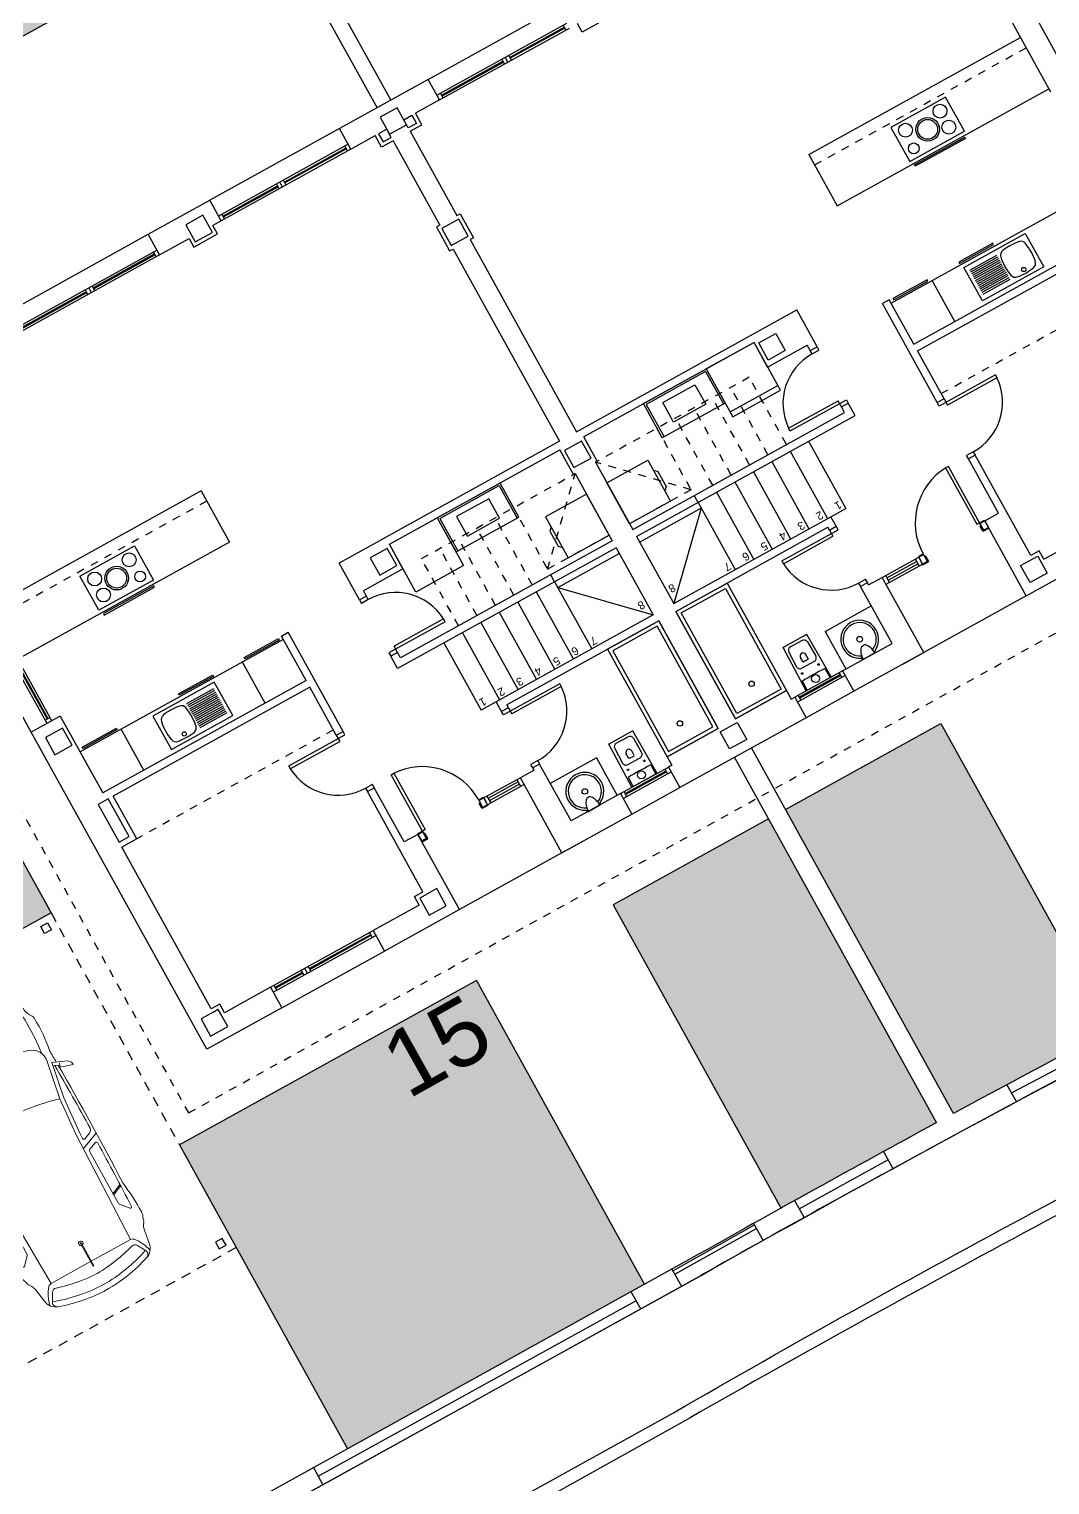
# Model space of a CAD drawing. Header units: millimetres. Extents: x 441061 to 442903, y 4515148 to 4515613.
# Drawn here: x 441672.98 to 441686.06, y 4515546.27 to 4515564.92 of the extents above; entities that cross this region are included whole.
import ezdxf
from ezdxf.enums import TextEntityAlignment as Align

# ---------------------------------------------------------------- set-up
doc = ezdxf.new("R2010")
doc.units = ezdxf.units.MM
doc.linetypes.add('RAYITAS', pattern=[0.375, 0.25, -0.125])
doc.layers.add('01_cesped', color=7, linetype='Continuous', true_color=0x659a66)
for name, color, linetype in [('01_mono BAJA', 2, 'Continuous'), ('01_piscinas', 254, 'Continuous'), ('01_proyección', 4, 'RAYITAS')]:
    doc.layers.add(name, color=color, linetype=linetype)
doc.layers.add('01_muebles_B', color=254, linetype='Continuous', lineweight=5)
doc.styles.add('Estilo1', font='swissel.ttf')
doc.styles.add('NIEVES2', font='sanss___.ttf')

# ---------------------------------------------------------------- blocks, each defined once
blk = doc.blocks.new('A$C6A825EFA')
at = {"layer": '01_mono BAJA', "color": 254}
for p, q in [((3.7, 12.5, 0), (2.6, 12.5, 0)), ((3.7, 12.5, 0), (3.7, 11.4, 0)), ((3.7, 12.5, 0), (5.2, 12.5, 0)), ((5.5, 12.5, 0), (5.2, 12.5, 0)), ((5.2, 12.5, 0), (5.2, 11.4, 0)), ((5.2, 12.5, 0), (6.225, 12.5, 0)), ((6.225, 12.2, 0), (6.225, 12.5, 0)), ((6.225, 12.5, 0), (6.925, 12.5, 0)), ((6.925, 12.5, 0), (8.775, 12.5, 0)), ((6.925, 12.2, 0), (6.925, 12.5, 0)), ((8.775, 12.2, 0), (8.775, 12.5, 0)), ((9.475, 12.5, 0), (8.775, 12.5, 0)), ((10.5, 12.5, 0), (9.475, 12.5, 0)), ((9.475, 12.2, 0), (9.475, 12.5, 0)), ((10.2, 12.5, 0), (10.5, 12.5, 0)), ((10.5, 12.5, 0), (10.5, 11.4, 0)), ((10.5, 12.5, 0), (12, 12.5, 0)), ((12, 12.5, 0), (13.1, 12.5, 0)), ((12, 12.5, 0), (12, 11.4, 0)), ((13.1, 12.2, 0), (13.1, 12.5, 0)), ((14.6, 12.5, 0), (13.1, 12.5, 0)), ((14.6, 12.5, 0), (15.7, 12.5, 0)), ((14.6, 12.2, 0), (14.6, 12.5, 0)), ((15.7, 12.5, 0), (15.7, 7.855, 0)), ((3.275, 12.2, 0), (2.6, 12.2, 0)), ((3.275, 12.2), (3.275, 12.075)), ((5.5, 12.2, 0), (5.5, 11.366, 0)), ((6.225, 12.2, 0), (5.5, 12.2, 0)), ((5.741, 12.198, 0), (5.742, 12.183, 0)), ((5.743, 12.2, 0), (5.932, 12.2, 0)), ((5.934, 12.198, 0), (5.933, 12.183, 0)), ((6.175, 11.65, 0), (6.175, 12.2, 0)), ((6.225, 12.27, 0), (6.925, 12.27, 0)), ((6.225, 12.2, 0), (6.925, 12.2, 0)), ((6.275, 12.2, 0), (6.275, 12.27, 0)), ((6.275, 12.242, 0), (6.875, 12.242, 0)), ((6.275, 12.228, 0), (6.875, 12.228, 0)), ((6.409, 12.073, 0), (6.407, 12.2, 0)), ((6.741, 12.073, 0), (6.743, 12.2, 0)), ((6.875, 12.2, 0), (6.875, 12.27, 0)), ((6.975, 12.2, 0), (6.925, 12.2, 0)), ((6.975, 12.075, 0), (6.975, 12.2, 0)), ((8.725, 12.075, 0), (8.725, 12.2, 0)), ((8.725, 12.2, 0), (8.775, 12.2, 0)), ((9.475, 12.27, 0), (8.775, 12.27, 0)), ((9.475, 12.2, 0), (8.775, 12.2, 0)), ((8.825, 12.2, 0), (8.825, 12.27, 0)), ((9.425, 12.242, 0), (8.825, 12.242, 0)), ((9.425, 12.228, 0), (8.825, 12.228, 0)), ((8.959, 12.073, 0), (8.957, 12.2, 0)), ((9.291, 12.073, 0), (9.293, 12.2, 0)), ((9.425, 12.2, 0), (9.425, 12.27, 0)), ((9.475, 12.2, 0), (10.2, 12.2, 0)), ((9.525, 11.65, 0), (9.525, 12.2, 0)), ((9.766, 12.198, 0), (9.767, 12.183, 0)), ((9.957, 12.2, 0), (9.768, 12.2, 0)), ((9.959, 12.198, 0), (9.958, 12.183, 0)), ((10.2, 12.2, 0), (10.2, 11.366, 0)), ((12.425, 12.2, 0), (13.1, 12.2, 0)), ((12.425, 12.2), (12.425, 12.075)), ((14.6, 12.27, 0), (13.1, 12.27, 0)), ((14.6, 12.2, 0), (13.1, 12.2, 0)), ((13.15, 12.27, 0), (13.15, 12.2, 0)), ((14.05, 12.242, 0), (13.15, 12.242, 0)), ((14.05, 12.228, 0), (13.15, 12.228, 0)), ((14.05, 12.27, 0), (14.05, 12.2, 0)), ((14.1, 12.27, 0), (14.1, 12.2, 0)), ((14.15, 12.27, 0), (14.15, 12.2, 0)), ((14.55, 12.242, 0), (14.15, 12.242, 0)), ((14.55, 12.228, 0), (14.15, 12.228, 0)), ((14.55, 12.27, 0), (14.55, 12.2, 0)), ((14.6, 12.2, 0), (15.275, 12.2, 0)), ((15.275, 12.2), (15.275, 12.075)), ((15.325, 12.2, 0), (15.325, 12.125, 0)), ((15.325, 12.125, 0), (15.4, 12.125, 0)), ((3.275, 12.075), (3.4, 12.075)), ((3.4, 12.075, 0), (3.4, 10.606, 0)), ((5.853, 12.043, 0), (5.822, 12.043, 0)), ((7.725, 12.075, 0), (6.975, 12.075, 0)), ((7.725, 10.5, 0), (7.725, 12.075, 0)), ((7.975, 10.5, 0), (7.975, 12.075, 0)), ((7.975, 12.075, 0), (8.725, 12.075, 0)), ((9.847, 12.043, 0), (9.878, 12.043, 0)), ((12.3, 12.075, 0), (12.3, 10.606, 0)), ((12.425, 12.075), (12.3, 12.075)), ((15.275, 12.075), (15.4, 12.075)), ((15.4, 12.075, 0), (15.4, 9.705, 0)), ((6.439, 11.659, 0), (6.435, 11.869, 0)), ((6.485, 11.92, 0), (6.665, 11.92, 0)), ((6.535, 11.85, 0), (6.535, 11.79, 0)), ((6.545, 11.86, 0), (6.605, 11.86, 0)), ((6.615, 11.85, 0), (6.615, 11.79, 0)), ((6.711, 11.659, 0), (6.715, 11.869, 0)), ((8.989, 11.659, 0), (8.985, 11.869, 0)), ((9.215, 11.92, 0), (9.035, 11.92, 0)), ((9.085, 11.85, 0), (9.085, 11.79, 0)), ((9.155, 11.86, 0), (9.095, 11.86, 0)), ((9.165, 11.85, 0), (9.165, 11.79, 0)), ((9.261, 11.659, 0), (9.265, 11.869, 0)), ((6.175, 11.65, 0), (5.5, 11.65, 0)), ((6.489, 11.61, 0), (6.661, 11.61, 0)), ((9.211, 11.61, 0), (9.039, 11.61, 0)), ((9.525, 11.65, 0), (10.2, 11.65, 0)), ((3.7, 11.4, 0), (3.5, 11.4, 0)), ((3.5, 11.4, 0), (3.5, 10.606, 0)), ((3.71, 11.4, 0), (3.77, 11.4, 0)), ((3.77, 11.43, 0), (3.77, 11.4, 0)), ((3.785, 11.5, 0), (3.785, 11.44, 0)), ((4.58, 11.5, 0), (4.58, 11.44, 0)), ((4.595, 11.43, 0), (4.595, 11.4, 0)), ((4.665, 11.5, 0), (4.665, 11.4, 0)), ((5.2, 11.5, 0), (4.665, 11.5, 0)), ((5.2, 11.4, 0), (4.665, 11.4, 0)), ((4.715, 11.5, 0), (4.715, 11.4, 0)), ((5.15, 11.467, 0), (4.715, 11.467, 0)), ((5.15, 11.433, 0), (4.715, 11.433, 0)), ((5.15, 11.5, 0), (5.15, 11.4, 0)), ((5.4, 11.4, 0), (5.2, 11.4, 0)), ((5.4, 11.4, 0), (5.4, 11.366, 0)), ((10.3, 11.4, 0), (10.5, 11.4, 0)), ((10.3, 11.4, 0), (10.3, 11.366, 0)), ((10.5, 11.5, 0), (11.035, 11.5, 0)), ((10.5, 11.4, 0), (11.035, 11.4, 0)), ((10.55, 11.5, 0), (10.55, 11.4, 0)), ((10.55, 11.467, 0), (10.985, 11.467, 0)), ((10.55, 11.433, 0), (10.985, 11.433, 0)), ((10.985, 11.5, 0), (10.985, 11.4, 0)), ((11.035, 11.5, 0), (11.035, 11.4, 0)), ((11.105, 11.43, 0), (11.105, 11.4, 0)), ((11.12, 11.5, 0), (11.12, 11.44, 0)), ((11.915, 11.5, 0), (11.915, 11.44, 0)), ((11.93, 11.43, 0), (11.93, 11.4, 0)), ((11.99, 11.4, 0), (11.93, 11.4, 0)), ((12, 11.4, 0), (12.2, 11.4, 0)), ((12.2, 11.4, 0), (12.2, 10.606, 0)), ((5.5, 11.366, 0), (5.4, 11.366, 0)), ((5.4, 11.366, 0), (5.4, 11.316, 0)), ((5.5, 11.316, 0), (5.4, 11.316, 0)), ((5.5, 11.316, 0), (5.5, 11.366, 0)), ((10.2, 11.366, 0), (10.3, 11.366, 0)), ((10.2, 11.316, 0), (10.2, 11.366, 0)), ((10.2, 11.316, 0), (10.3, 11.316, 0)), ((10.3, 11.366, 0), (10.3, 11.316, 0)), ((3.4, 10.606, 0), (3.5, 10.606, 0)), ((3.4, 10.556, 0), (3.4, 10.606, 0)), ((3.4, 10.556, 0), (3.5, 10.556, 0)), ((3.5, 10.606, 0), (3.5, 10.556, 0)), ((6.224, 10.591, 0), (5.4, 10.591, 0)), ((5.4, 10.591, 0), (5.4, 10.541, 0)), ((5.4, 10.541, 0), (5.4, 10.4, 0)), ((5.5, 10.541, 0), (5.4, 10.541, 0)), ((5.5, 10.541, 0), (5.5, 10.632, 0)), ((6.224, 10.632, 0), (5.5, 10.632, 0)), ((5.5, 10.541, 0), (5.5, 10.5, 0)), ((7.725, 10.5, 0), (5.5, 10.5, 0)), ((6.224, 10.591, 0), (6.224, 10.632, 0)), ((8.025, 10.5, 0), (10.2, 10.5, 0)), ((9.476, 10.591, 0), (9.476, 10.632, 0)), ((9.476, 10.632, 0), (10.2, 10.632, 0)), ((9.476, 10.591, 0), (10.3, 10.591, 0)), ((10.2, 10.541, 0), (10.2, 10.632, 0)), ((10.2, 10.541, 0), (10.2, 10.5, 0)), ((10.2, 10.541, 0), (10.3, 10.541, 0)), ((10.3, 10.591, 0), (10.3, 10.541, 0)), ((10.3, 10.541, 0), (10.3, 10.4, 0)), ((12.3, 10.606, 0), (12.2, 10.606, 0)), ((12.2, 10.606, 0), (12.2, 10.556, 0)), ((12.3, 10.556, 0), (12.2, 10.556, 0)), ((12.3, 10.556, 0), (12.3, 10.606, 0)), ((5.18, 9.415, 0), (5.18, 10.4, 0)), ((5.4, 10.4, 0), (5.18, 10.4, 0)), ((7.7, 10.4, 0), (5.4, 10.4, 0)), ((5.45, 9.415, 0), (5.45, 10.4, 0)), ((5.72, 9.415, 0), (5.72, 10.4, 0)), ((5.99, 9.415, 0), (5.99, 10.4, 0)), ((6.26, 9.415, 0), (6.26, 10.4, 0)), ((6.53, 9.415, 0), (6.53, 10.4, 0)), ((6.8, 9.415, 0), (6.8, 10.4, 0)), ((6.8, 9.5, 0), (7.7, 10.4, 0)), ((7.7, 9.415, 0), (7.7, 10.4, 0)), ((8, 10.4, 0), (10.3, 10.4, 0)), ((8, 9.415, 0), (8, 10.4, 0)), ((8.9, 9.5, 0), (8, 10.4, 0)), ((8.9, 9.415, 0), (8.9, 10.4, 0)), ((9.17, 9.415, 0), (9.17, 10.4, 0)), ((9.44, 9.415, 0), (9.44, 10.4, 0)), ((9.71, 9.415, 0), (9.71, 10.4, 0)), ((9.98, 9.415, 0), (9.98, 10.4, 0)), ((10.25, 9.415, 0), (10.25, 10.4, 0)), ((10.3, 10.4, 0), (10.52, 10.4, 0)), ((10.52, 9.415, 0), (10.52, 10.4, 0)), ((2.676, 9.831, 0), (2.676, 9.872, 0)), ((2.676, 9.872, 0), (3.4, 9.872, 0)), ((2.676, 9.831, 0), (3.5, 9.831, 0)), ((3.4, 9.781, 0), (3.4, 9.872, 0)), ((3.4, 9.781, 0), (3.4, 9.08, 0)), ((3.4, 9.781, 0), (3.5, 9.781, 0)), ((3.5, 9.831, 0), (3.5, 9.781, 0)), ((3.5, 9.781, 0), (3.5, 8.33, 0)), ((13.024, 9.831, 0), (12.2, 9.831, 0)), ((12.2, 9.831, 0), (12.2, 9.781, 0)), ((12.2, 9.781, 0), (12.2, 8.33, 0)), ((12.3, 9.781, 0), (12.2, 9.781, 0)), ((12.3, 9.781, 0), (12.3, 9.872, 0)), ((13.024, 9.872, 0), (12.3, 9.872, 0)), ((12.3, 9.781, 0), (12.3, 9.08, 0)), ((13.024, 9.831, 0), (13.024, 9.872, 0)), ((15.18, 9.705, 0), (15.18, 9.08, 0)), ((15.18, 9.705, 0), (15.4, 9.705, 0)), ((7.7, 9.415, 0), (4.5, 9.415, 0)), ((4.5, 9.415, 0), (4.5, 9.235, 0)), ((4.5, 9.415, 0), (4.5, 9.235, 0)), ((6.8, 9.5, 0), (7.7, 9.5, 0)), ((8.9, 9.5, 0), (8, 9.5, 0)), ((8, 9.415, 0), (11.2, 9.415, 0)), ((11.2, 9.415, 0), (11.2, 9.235, 0)), ((11.2, 9.415, 0), (11.2, 9.235, 0)), ((4.6, 9.235, 0), (4.5, 9.235, 0)), ((4.5, 9.185, 0), (4.5, 9.235, 0)), ((5.324, 9.185, 0), (4.5, 9.185, 0)), ((7.7, 9.315, 0), (4.6, 9.315, 0)), ((4.6, 9.315, 0), (4.6, 9.235, 0)), ((4.6, 9.315, 0), (4.6, 9.235, 0)), ((4.6, 9.235, 0), (4.6, 9.144, 0)), ((5.324, 9.144, 0), (4.6, 9.144, 0)), ((5.324, 9.185, 0), (5.324, 9.144, 0)), ((7.7, 8.33, 0), (7.7, 9.315, 0)), ((8, 8.33, 0), (8, 9.315, 0)), ((8, 9.315, 0), (11.1, 9.315, 0)), ((10.376, 9.185, 0), (10.376, 9.144, 0)), ((10.376, 9.185, 0), (11.2, 9.185, 0)), ((10.376, 9.144, 0), (11.1, 9.144, 0)), ((11.1, 9.315, 0), (11.1, 9.235, 0)), ((11.1, 9.315, 0), (11.1, 9.235, 0)), ((11.1, 9.235, 0), (11.2, 9.235, 0)), ((11.1, 9.235, 0), (11.1, 9.144, 0)), ((11.2, 9.185, 0), (11.2, 9.235, 0)), ((3.4, 8.98, 0), (0.425, 8.98, 0)), ((3.4, 9.08, 0), (0.52, 9.08, 0)), ((2.8, 8.98, 0), (2.8, 8.38, 0)), ((3.4, 8.98, 0), (3.4, 8.33, 0)), ((12.3, 9.08, 0), (15.18, 9.08, 0)), ((12.3, 8.98, 0), (15.275, 8.98, 0)), ((12.3, 8.98, 0), (12.3, 8.33, 0)), ((12.9, 8.98, 0), (12.9, 8.38, 0)), ((14.675, 8.98, 0), (14.675, 8.38, 0)), ((15.275, 7.855, 0), (15.275, 8.98, 0)), ((1.462, 8.43, 0), (1.462, 8.92, 0)), ((1.462, 8.92, 0), (2.362, 8.92, 0)), ((1.921, 8.85, 0), (2.317, 8.85, 0)), ((1.921, 8.825, 0), (2.317, 8.825, 0)), ((1.921, 8.8, 0), (2.317, 8.8, 0)), ((1.921, 8.775, 0), (2.317, 8.775, 0)), ((2.362, 8.92, 0), (2.362, 8.43, 0)), ((13.338, 8.92, 0), (13.338, 8.43, 0)), ((14.238, 8.92, 0), (13.338, 8.92, 0)), ((13.779, 8.85, 0), (13.383, 8.85, 0)), ((13.779, 8.825, 0), (13.383, 8.825, 0)), ((13.779, 8.8, 0), (13.383, 8.8, 0)), ((13.779, 8.775, 0), (13.383, 8.775, 0)), ((14.238, 8.43, 0), (14.238, 8.92, 0)), ((1.921, 8.75, 0), (2.317, 8.75, 0)), ((1.921, 8.725, 0), (2.317, 8.725, 0)), ((1.921, 8.7, 0), (2.317, 8.7, 0)), ((1.921, 8.675, 0), (2.317, 8.675, 0)), ((1.921, 8.65, 0), (2.317, 8.65, 0)), ((1.921, 8.625, 0), (2.317, 8.625, 0)), ((1.921, 8.6, 0), (2.317, 8.6, 0)), ((5.88, 8.6, 0), (5.18, 8.6, 0)), ((13.779, 8.75, 0), (13.383, 8.75, 0)), ((13.779, 8.725, 0), (13.383, 8.725, 0)), ((13.779, 8.7, 0), (13.383, 8.7, 0)), ((13.779, 8.675, 0), (13.383, 8.675, 0)), ((13.779, 8.65, 0), (13.383, 8.65, 0)), ((13.779, 8.625, 0), (13.383, 8.625, 0)), ((13.779, 8.6, 0), (13.383, 8.6, 0)), ((2.362, 8.43, 0), (1.462, 8.43, 0)), ((1.921, 8.575, 0), (2.317, 8.575, 0)), ((1.921, 8.55, 0), (2.317, 8.55, 0)), ((1.921, 8.525, 0), (2.317, 8.525, 0)), ((1.921, 8.5, 0), (2.317, 8.5, 0)), ((4.5, 8.41, 0), (4.5, 8.46, 0)), ((4.6, 8.46, 0), (4.5, 8.46, 0)), ((4.5, 8.41, 0), (4.5, 7.87, 0)), ((4.6, 8.41, 0), (4.5, 8.41, 0)), ((4.6, 8.46, 0), (4.6, 8.41, 0)), ((4.6, 8.41, 0), (4.6, 8.33, 0)), ((5.905, 7.995, 0), (5.905, 8.47, 0)), ((6.775, 7.995, 0), (6.775, 8.47, 0)), ((8.925, 7.995, 0), (8.925, 8.47, 0)), ((9.795, 7.995, 0), (9.795, 8.47, 0)), ((11.1, 8.46, 0), (11.1, 8.41, 0)), ((11.1, 8.46, 0), (11.2, 8.46, 0)), ((11.1, 8.41, 0), (11.1, 8.33, 0)), ((11.1, 8.41, 0), (11.2, 8.41, 0)), ((11.2, 8.41, 0), (11.2, 8.46, 0)), ((11.2, 8.41, 0), (11.2, 7.87, 0)), ((13.338, 8.43, 0), (14.238, 8.43, 0)), ((13.779, 8.575, 0), (13.383, 8.575, 0)), ((13.779, 8.55, 0), (13.383, 8.55, 0)), ((13.779, 8.525, 0), (13.383, 8.525, 0)), ((13.779, 8.5, 0), (13.383, 8.5, 0)), ((3.4, 8.38, 0), (0.425, 8.38, 0)), ((3.4, 8.33, 0), (3.5, 8.33, 0)), ((5.18, 8.33, 0), (4.6, 8.33, 0)), ((5.18, 8.33, 0), (5.18, 7.97, 0)), ((7.7, 8.33, 0), (7.675, 8.33, 0)), ((7.7, 8.33, 0), (7.675, 8.33, 0)), ((7.675, 8.33, 0), (7.675, 7.97, 0)), ((8, 8.33, 0), (8.025, 8.33, 0)), ((8, 8.33, 0), (8.025, 8.33, 0)), ((8.025, 8.33, 0), (8.025, 7.97, 0)), ((10.52, 8.33, 0), (11.1, 8.33, 0)), ((10.52, 8.33, 0), (10.52, 7.97, 0)), ((12.3, 8.33, 0), (12.2, 8.33, 0)), ((12.3, 8.38, 0), (15.275, 8.38, 0)), ((7.725, 7.87, 0), (4.5, 7.87, 0)), ((5.18, 7.97, 0), (7.675, 7.97, 0)), ((5.905, 7.995, 0), (6.775, 7.995, 0)), ((7.725, 5.055, 0), (7.725, 7.87, 0)), ((7.975, 5.055, 0), (7.975, 7.87, 0)), ((7.975, 7.87, 0), (11.2, 7.87, 0)), ((10.52, 7.97, 0), (8.025, 7.97, 0)), ((9.795, 7.995, 0), (8.925, 7.995, 0)), ((15.275, 7.855, 0), (15.7, 7.855, 0)), ((15.4, 7.855, 0), (15.4, 7.005, 0)), ((15.47, 7.855, 0), (15.47, 7.005, 0)), ((15.7, 7.855, 0), (15.7, 7.005, 0)), ((15.47, 7.805, 0), (15.4, 7.805, 0)), ((15.428, 7.055, 0), (15.428, 7.805, 0)), ((15.442, 7.055, 0), (15.442, 7.805, 0)), ((0, 7.005, 0), (0, 3, 0)), ((0.3, 7.005, 0), (0.3, 5.055, 0)), ((3.4, 6.955, 0), (0.3, 6.955, 0)), ((3.4, 6.205, 0), (3.4, 6.955, 0)), ((12.3, 6.955, 0), (15.4, 6.955, 0)), ((12.3, 6.205, 0), (12.3, 6.955, 0)), ((3.4, 6.205, 0), (0.3, 6.205, 0)), ((12.3, 6.205, 0), (15.4, 6.205, 0)), ((7.675, 4.705, 0), (7.675, 5.055, 0)), ((7.675, 5.055, 0), (7.725, 5.055, 0)), ((8.025, 5.055, 0), (7.975, 5.055, 0)), ((8.025, 4.705, 0), (8.025, 5.055, 0)), ((7.725, 4.705, 0), (7.675, 4.705, 0)), ((7.725, 3.47, 0), (7.725, 4.705, 0)), ((7.975, 3.47, 0), (7.975, 4.705, 0)), ((7.975, 4.705, 0), (8.025, 4.705, 0)), ((7.725, 3.47, 0), (7.555, 3.47, 0)), ((7.555, 3.47, 0), (7.555, 3.3, 0)), ((7.975, 3.47, 0), (8.145, 3.47, 0)), ((8.145, 3.47, 0), (8.145, 3.3, 0)), ((7.2, 3.3, 0), (5.3, 3.3, 0)), ((7.2, 3.23, 0), (5.3, 3.23, 0)), ((5.35, 3.3, 0), (5.35, 3.23, 0)), ((5.35, 3.272, 0), (6.15, 3.272, 0)), ((5.35, 3.258, 0), (6.15, 3.258, 0)), ((6.15, 3.3, 0), (6.15, 3.23, 0)), ((6.2, 3.3, 0), (6.2, 3.23, 0)), ((6.25, 3.3, 0), (6.25, 3.23, 0)), ((7.15, 3.272, 0), (6.25, 3.272, 0)), ((7.15, 3.258, 0), (6.25, 3.258, 0)), ((7.15, 3.3, 0), (7.15, 3.23, 0)), ((7.2, 3.3, 0), (7.555, 3.3, 0)), ((7.2, 3.3, 0), (7.2, 3, 0)), ((8.5, 3.3, 0), (8.145, 3.3, 0)), ((8.5, 3.3, 0), (10.4, 3.3, 0)), ((8.5, 3.3, 0), (8.5, 3, 0)), ((8.5, 3.23, 0), (10.4, 3.23, 0)), ((8.55, 3.3, 0), (8.55, 3.23, 0)), ((8.55, 3.272, 0), (9.45, 3.272, 0)), ((8.55, 3.258, 0), (9.45, 3.258, 0)), ((9.45, 3.3, 0), (9.45, 3.23, 0)), ((9.5, 3.3, 0), (9.5, 3.23, 0)), ((9.55, 3.3, 0), (9.55, 3.23, 0)), ((10.35, 3.272, 0), (9.55, 3.272, 0)), ((10.35, 3.258, 0), (9.55, 3.258, 0)), ((10.35, 3.3, 0), (10.35, 3.23, 0)), ((10.4, 3.3, 0), (10.4, 3, 0)), ((10.4, 3.3, 0), (10.52, 3.3, 0)), ((11.3, 3.3, 0), (10.87, 3.3, 0)), ((11.3, 3.3, 0), (11.3, 3, 0)), ((11.3, 3.3, 0), (14.1, 3.3, 0)), ((11.3, 3.23, 0), (14.1, 3.23, 0)), ((11.35, 3.3, 0), (11.35, 3.23, 0)), ((11.35, 3.272, 0), (12.25, 3.272, 0)), ((11.35, 3.258, 0), (12.25, 3.258, 0)), ((12.25, 3.3, 0), (12.25, 3.23, 0)), ((12.3, 3.3, 0), (12.3, 3.23, 0)), ((12.35, 3.3, 0), (12.35, 3.23, 0)), ((14.05, 3.272, 0), (12.35, 3.272, 0)), ((14.05, 3.258, 0), (12.35, 3.258, 0)), ((7.2, 3, 0), (5.3, 3, 0)), ((7.2, 3, 0), (8.5, 3, 0)), ((7.75, 0, 0), (7.75, 3, 0)), ((7.95, 0, 0), (7.95, 3, 0)), ((8.5, 3, 0), (10.4, 3, 0)), ((11.3, 3, 0), (10.4, 3, 0)), ((14.1, 3, 0), (11.3, 3, 0)), ((0, 0, 0), (15.7, 0, 0))]:
    blk.add_line(p, q, dxfattribs=at)
for points in [[(3.575, 12.125), (3.325, 12.125), (3.325, 12.375), (3.575, 12.375), (3.575, 12.125)], [(7.725, 12.375), (7.975, 12.375), (7.975, 12.125), (7.725, 12.125), (7.725, 12.375)], [(12.125, 12.125), (12.375, 12.125), (12.375, 12.375), (12.125, 12.375), (12.125, 12.125)], [(15.325, 12.125), (15.575, 12.125), (15.575, 12.375), (15.325, 12.375), (15.325, 12.125)], [(5.13, 8.005), (4.88, 8.005), (4.88, 8.255), (5.13, 8.255), (5.13, 8.005)], [(7.725, 8.005), (7.975, 8.005), (7.975, 8.255), (7.725, 8.255), (7.725, 8.005)], [(10.57, 8.005), (10.82, 8.005), (10.82, 8.255), (10.57, 8.255), (10.57, 8.005)], [(15.325, 8.005), (15.575, 8.005), (15.575, 8.255), (15.325, 8.255), (15.325, 8.005)], [(7.725, 4.755), (7.975, 4.755), (7.975, 5.005), (7.725, 5.005), (7.725, 4.755)], [(7.725, 3.125), (7.975, 3.125), (7.975, 3.375), (7.725, 3.375), (7.725, 3.125)], [(10.57, 3.125), (10.82, 3.125), (10.82, 3.375), (10.57, 3.375), (10.57, 3.125)]]:
    blk.add_lwpolyline(points, close=True, dxfattribs=at)
at = {"layer": '01_mono BAJA', "color": 254, "elevation": 0, "flags": 128}
for points in [[(6.394, 12.2, 0.414214), (6.39, 12.196), (6.39, 12.195), (6.4, 11.574, 0.436396), (6.404, 11.57), (6.746, 11.57, 0.436396), (6.75, 11.574), (6.76, 12.195), (6.76, 12.196, 0.414214), (6.756, 12.2)], [(9.306, 12.2, -0.414214), (9.31, 12.196), (9.31, 12.195), (9.3, 11.574, -0.436396), (9.296, 11.57), (8.954, 11.57, -0.436396), (8.95, 11.574), (8.94, 12.195), (8.94, 12.196, -0.414214), (8.944, 12.2)]]:
    blk.add_lwpolyline(points, format="xyb", close=True, dxfattribs=at)
at = {"layer": '01_mono BAJA', "color": 254, "elevation": 0}
for points in [[(6.975, 12.075), (7.725, 12.075), (7.725, 10.5), (6.975, 10.5)], [(7.025, 12.025), (7.675, 12.025), (7.675, 10.55), (7.025, 10.55)], [(8.725, 12.075), (7.975, 12.075), (7.975, 10.5), (8.725, 10.5)], [(8.675, 12.025), (8.025, 12.025), (8.025, 10.55), (8.675, 10.55)], [(3.785, 11.51), (3.785, 11.5), (3.7, 11.5), (3.7, 11.51)], [(3.77, 11.4), (3.7, 11.4), (3.7, 11.5), (3.77, 11.5)], [(3.77, 11.4), (3.77, 11.39), (3.7, 11.39), (3.7, 11.4)], [(3.785, 11.44), (3.785, 11.43), (3.77, 11.43), (3.77, 11.44)], [(3.77, 11.39), (3.77, 10.565), (3.81, 10.565), (3.81, 11.39)], [(4.58, 11.51), (4.58, 11.5), (4.665, 11.5), (4.665, 11.51)], [(4.58, 11.44), (4.58, 11.43), (4.595, 11.43), (4.595, 11.44)], [(4.595, 11.4), (4.595, 11.39), (4.665, 11.39), (4.665, 11.4)], [(11.12, 11.51), (11.12, 11.5), (11.035, 11.5), (11.035, 11.51)], [(11.105, 11.4), (11.105, 11.39), (11.035, 11.39), (11.035, 11.4)], [(11.12, 11.44), (11.12, 11.43), (11.105, 11.43), (11.105, 11.44)], [(11.93, 11.39), (11.93, 10.565), (11.89, 10.565), (11.89, 11.39)], [(11.915, 11.51), (11.915, 11.5), (12, 11.5), (12, 11.51)], [(11.915, 11.44), (11.915, 11.43), (11.93, 11.43), (11.93, 11.44)], [(11.93, 11.4), (12, 11.4), (12, 11.5), (11.93, 11.5)], [(11.93, 11.4), (11.93, 11.39), (12, 11.39), (12, 11.4)], [(15.4, 9.635), (15.25, 9.635), (15.25, 9.08), (15.4, 9.08)], [(7.1, 9.23), (7.7, 9.23), (7.7, 8.63), (7.1, 8.63)], [(8.6, 9.23), (8, 9.23), (8, 8.63), (8.6, 8.63)], [(5.18, 8.67), (5.18, 7.97), (5.88, 7.97), (5.88, 8.67)], [(10.52, 8.67), (10.52, 7.97), (9.82, 7.97), (9.82, 8.67)], [(5.88, 8.47), (6.8, 8.47), (6.8, 7.97), (5.88, 7.97)], [(9.82, 8.47), (8.9, 8.47), (8.9, 7.97), (9.82, 7.97)], [(1.887, 8.36), (1.887, 8.34), (2.387, 8.34), (2.387, 8.36)], [(2.85, 8.36), (2.85, 8.34), (3.35, 8.34), (3.35, 8.36)], [(6.104, 8.363), (6.576, 8.363), (6.576, 8.077), (6.104, 8.077)], [(9.596, 8.363), (9.124, 8.363), (9.124, 8.077), (9.596, 8.077)], [(12.85, 8.36), (12.85, 8.34), (12.35, 8.34), (12.35, 8.36)], [(13.813, 8.36), (13.813, 8.34), (13.313, 8.34), (13.313, 8.36)], [(15.222, 8.36), (15.222, 8.34), (14.722, 8.34), (14.722, 8.36)], [(1.513, 6.408), (2.313, 6.408), (2.312, 6.908), (1.512, 6.908)], [(2.28, 6.975), (1.545, 6.975), (1.545, 6.995), (2.28, 6.995)], [(14.187, 6.408), (13.387, 6.408), (13.388, 6.908), (14.188, 6.908)], [(13.42, 6.975), (14.155, 6.975), (14.155, 6.995), (13.42, 6.995)], [(7.605, 3.42), (7.725, 3.42), (7.725, 3.3), (7.605, 3.3)], [(8.095, 3.42), (7.975, 3.42), (7.975, 3.3), (8.095, 3.3)]]:
    blk.add_lwpolyline(points, close=True, dxfattribs=at)
for points in [[(4.595, 11.5), (4.595, 11.4)], [(4.665, 11.4), (4.665, 11.5)], [(11.035, 11.4), (11.035, 11.5)], [(11.105, 11.5), (11.105, 11.4)], [(7.1, 8.78), (7.06, 8.82), (7.06, 9.04), (7.1, 9.08)], [(8.6, 8.78), (8.64, 8.82), (8.64, 9.04), (8.6, 9.08)]]:
    blk.add_lwpolyline(points, dxfattribs=at)
at = {"layer": '01_mono BAJA', "color": 254}
for points in [[(4.83, 3.3), (4.83, 3.425), (5.18, 3.425), (5.18, 3.3)], [(10.87, 3.3), (10.87, 3.425), (10.52, 3.425), (10.52, 3.3)]]:
    blk.add_lwpolyline(points, dxfattribs=at)
for centre, radius in [((6.575, 12.12, 0), 0.051), ((9.125, 12.12, 0), 0.051), ((5.837, 11.953, 0), 0.036), ((6.455, 11.98, 0), 0.01), ((6.695, 11.98, 0), 0.01), ((9.005, 11.98, 0), 0.01), ((9.245, 11.98, 0), 0.01), ((9.862, 11.953, 0), 0.036), ((7.325, 11.781, 0), 0.035), ((8.375, 11.781, 0), 0.035), ((1.704, 8.825, 0), 0.0275), ((13.996, 8.825, 0), 0.0275), ((1.66, 6.765, 0), 0.089), ((1.912, 6.658, 0), 0.152), ((1.912, 6.658, 0), 0.127), ((2.185, 6.785, 0), 0.0693), ((13.515, 6.785, 0), 0.0693), ((13.788, 6.658, 0), 0.152), ((13.788, 6.658, 0), 0.127), ((14.04, 6.765, 0), 0.089), ((1.66, 6.531, 0), 0.089), ((2.165, 6.531, 0), 0.089), ((13.535, 6.531, 0), 0.089), ((14.04, 6.531, 0), 0.089)]:
    blk.add_circle(centre, radius, dxfattribs=at)
for centre, radius, start, end in [((5.837, 11.953, 0), 0.243, 114.8749, 65.1251), ((5.837, 11.953, 0), 0.213, 112.0656, 68.0564), ((5.729, 12.184, 0), 0.0128, 300.5291, 356.214), ((5.743, 12.197, 0), 0.0027, 90, 173.3159), ((6.033, 12.197, 0), 0.279, 179.383, 196.8165), ((5.642, 12.197, 0), 0.279, 343.1835, 0.617), ((5.932, 12.197, 0), 0.0027, 6.6841, 90), ((5.946, 12.184, 0), 0.0128, 183.786, 239.4709), ((9.862, 11.953, 0), 0.243, 114.8749, 65.1251), ((9.862, 11.953, 0), 0.213, 111.9436, 67.9344), ((9.754, 12.184, 0), 0.0128, 300.5291, 356.214), ((9.768, 12.197, 0), 0.0027, 90, 173.3159), ((10.058, 12.197, 0), 0.279, 179.383, 196.8165), ((9.667, 12.197, 0), 0.279, 343.1835, 0.617), ((9.957, 12.197, 0), 0.0027, 6.6841, 90), ((9.971, 12.184, 0), 0.0128, 183.786, 239.4709), ((5.903, 12.158, 0), 0.143, 196.8165, 225.6956), ((5.837, 12.091, 0), 0.0498, 225.6956, 252.5904), ((5.837, 12.091, 0), 0.0498, 287.9532, 314.3044), ((5.772, 12.158, 0), 0.143, 314.3044, 343.1835), ((6.416, 12.073, 0), 0.007, 180.924, 266.9359), ((6.575, 15.044, 0), 2.982, 266.9359, 273.0641), ((6.734, 12.073, 0), 0.007, 273.0641, 359.076), ((8.966, 12.073, 0), 0.007, 180.924, 266.9359), ((9.125, 15.044, 0), 2.982, 266.9359, 273.0641), ((9.284, 12.073, 0), 0.007, 273.0641, 359.076), ((9.928, 12.158, 0), 0.143, 196.8165, 225.6956), ((9.863, 12.091, 0), 0.0498, 225.6956, 252.0468), ((9.863, 12.091, 0), 0.0498, 287.4096, 314.3044), ((9.797, 12.158, 0), 0.143, 314.3044, 343.1835), ((6.485, 11.87, 0), 0.05, 90, 180.924), ((6.545, 11.85, 0), 0.01, 90, 180), ((6.575, 11.79, 0), 0.04, 180, 0), ((6.605, 11.85, 0), 0.01, 0, 90), ((6.665, 11.87, 0), 0.05, 359.076, 90), ((9.035, 11.87, 0), 0.05, 90, 180.924), ((9.095, 11.85, 0), 0.01, 90, 180), ((9.125, 11.79, 0), 0.04, 180, 0), ((9.155, 11.85, 0), 0.01, 0, 90), ((9.215, 11.87, 0), 0.05, 359.076, 90), ((6.489, 11.66, 0), 0.05, 180.924, 270), ((6.661, 11.66, 0), 0.05, 270, 359.076), ((9.039, 11.66, 0), 0.05, 180.924, 270), ((9.211, 11.66, 0), 0.05, 270, 359.076), ((3.768, 11.391, 0), 0.827, 272.8856, 359.9505), ((11.932, 11.391, 0), 0.827, 180.0495, 267.1144), ((5.5, 10.591, 0), 0.725, 3.2758, 90), ((10.2, 10.591, 0), 0.725, 90, 176.7242), ((3.4, 9.831, 0), 0.725, 90, 176.7242), ((12.3, 9.831, 0), 0.725, 3.2758, 90), ((4.6, 9.185, 0), 0.725, 270, 356.7242), ((11.1, 9.185, 0), 0.725, 183.2758, 270), ((2.262, 8.675, 0), 0.75, 169.8852, 190.1148), ((1.598, 8.794, 0), 0.075, 99.0787, 169.8852), ((1.704, 8.127, 0), 0.75, 80.9213, 99.0787), ((1.811, 8.794, 0), 0.075, 10.1148, 80.9213), ((1.146, 8.675, 0), 0.75, 349.8852, 10.1148), ((14.554, 8.675, 0), 0.75, 169.8852, 190.1148), ((13.889, 8.794, 0), 0.075, 99.0787, 169.8852), ((13.996, 8.127, 0), 0.75, 80.9213, 99.0787), ((14.102, 8.794, 0), 0.075, 10.1148, 80.9213), ((13.438, 8.675, 0), 0.75, 349.8852, 10.1148), ((1.598, 8.557, 0), 0.075, 190.1148, 260.9213), ((1.704, 9.223, 0), 0.75, 260.9213, 279.0787), ((1.811, 8.557, 0), 0.075, 279.0787, 349.8852), ((13.889, 8.557, 0), 0.075, 190.1148, 260.9213), ((13.996, 9.223, 0), 0.75, 260.9213, 279.0787), ((14.102, 8.557, 0), 0.075, 279.0787, 349.8852)]:
    blk.add_arc(centre, radius, start, end, dxfattribs=at)
at = {"layer": '01_proyección', "color": 120, "ltscale": 0.25}
for p, q in [((3.4, 9.705, 0), (0.52, 9.705, 0)), ((12.3, 9.705, 0), (15.18, 9.705, 0)), ((6.8, 9.415, 0), (6.8, 8.33, 0)), ((8.9, 9.415, 0), (8.9, 8.33, 0)), ((5.45, 9.315, 0), (5.45, 8.33, 0)), ((5.72, 9.315, 0), (5.72, 8.33, 0)), ((5.99, 9.315, 0), (5.99, 8.33, 0)), ((6.26, 9.315, 0), (6.26, 8.33, 0)), ((6.53, 9.315, 0), (6.53, 8.33, 0)), ((6.8, 9.23, 0), (7.7, 9.23, 0)), ((6.8, 9.23, 0), (7.7, 8.33, 0)), ((8.9, 9.23, 0), (8, 9.23, 0)), ((8.9, 9.23, 0), (8, 8.33, 0)), ((9.17, 9.315, 0), (9.17, 8.33, 0)), ((9.44, 9.315, 0), (9.44, 8.33, 0)), ((9.71, 9.315, 0), (9.71, 8.33, 0)), ((9.98, 9.315, 0), (9.98, 8.33, 0)), ((10.25, 9.315, 0), (10.25, 8.33, 0)), ((5.45, 8.33, 0), (7.675, 8.33, 0)), ((10.25, 8.33, 0), (8.025, 8.33, 0)), ((3.4, 6.355, 0), (0.3, 6.355, 0)), ((12.3, 6.355, 0), (15.4, 6.355, 0))]:
    blk.add_line(p, q, dxfattribs=at)
at = {"layer": '01_proyección', "color": 120, "ltscale": 0.25, "elevation": 0}
blk.add_lwpolyline([(15.7, 7.405), (16.3, 7.405), (16.3, 13.1), (-0.6, 13.1), (-0.6, 7.405), (0, 7.405)], dxfattribs=at)
at = {"layer": '01_mono BAJA', "color": 254, "style": 'NIEVES2'}
for s, p in [('1', (5.249, 10.268, 0)), ('2', (5.519, 10.268, 0)), ('3', (5.789, 10.268, 0)), ('4', (6.059, 10.268, 0)), ('5', (6.329, 10.268, 0)), ('6', (6.599, 10.268, 0)), ('7', (6.869, 10.268, 0)), ('8', (7.625, 10.166, 0))]:
    blk.add_text(s, height=0.103, dxfattribs=at).set_placement(p, align=Align.CENTER)
for s, p in [('8', (8.075, 10.166, 0)), ('7', (8.831, 10.268, 0)), ('6', (9.101, 10.268, 0)), ('5', (9.371, 10.268, 0)), ('4', (9.641, 10.268, 0)), ('3', (9.911, 10.268, 0)), ('2', (10.181, 10.268, 0)), ('1', (10.451, 10.268, 0))]:
    blk.add_text(s, height=0.103, rotation=0, dxfattribs=at).set_placement(p, align=Align.CENTER)
blk = doc.blocks.new('A$C392252A0')
at = {"layer": '01_muebles_B', "color": 254}
for p, q in [((9.876, 7.976), (9.791, 7.758)), ((10.715, 8.129), (10.705, 8.127)), ((10.705, 8.127), (10.752, 7.979)), ((10.738, 8.124), (10.715, 8.129)), ((10.775, 8.091), (10.738, 8.124)), ((10.752, 7.979), (10.798, 7.995)), ((10.773, 7.987), (10.809, 7.914)), ((10.846, 7.92), (10.775, 8.091)), ((8.499, 7.763), (8.397, 7.82)), ((8.605, 7.917), (8.455, 7.893)), ((9.019, 7.811), (8.92, 7.9)), ((9.731, 7.807), (9.031, 7.807)), ((9.201, 7.926), (9.149, 7.807)), ((9.219, 7.928), (9.166, 7.807)), ((9.784, 7.911), (9.748, 7.818)), ((9.913, 7.908), (9.882, 7.828)), ((9.898, 7.807), (9.958, 7.808)), ((10.418, 7.844), (9.958, 7.808)), ((10.418, 7.844), (10.846, 7.92)), ((10.43, 7.798), (10.894, 7.881)), ((8.599, 7.726), (9.971, 7.763)), ((8.599, 7.725), (8.599, 7.201)), ((10.43, 7.798), (9.971, 7.763)), ((8.839, 7.203), (8.537, 7.2)), ((8.537, 7.2), (8.537, 7.193)), ((8.839, 7.19), (8.537, 7.193)), ((8.599, 6.669), (8.599, 7.193)), ((8.499, 6.631), (8.397, 6.573)), ((8.599, 6.668), (9.971, 6.631)), ((9.876, 6.418), (9.791, 6.636)), ((10.43, 6.596), (9.971, 6.631)), ((8.605, 6.476), (8.455, 6.5)), ((9.019, 6.582), (8.92, 6.494)), ((9.731, 6.587), (9.031, 6.587)), ((9.201, 6.468), (9.149, 6.587)), ((9.219, 6.466), (9.166, 6.587)), ((9.784, 6.482), (9.748, 6.576)), ((9.913, 6.486), (9.882, 6.565)), ((9.898, 6.587), (9.958, 6.585)), ((10.418, 6.55), (9.958, 6.585)), ((10.418, 6.55), (10.846, 6.473)), ((10.43, 6.596), (10.894, 6.512)), ((10.773, 6.407), (10.809, 6.48)), ((10.846, 6.473), (10.775, 6.303)), ((10.705, 6.267), (10.752, 6.414)), ((10.775, 6.303), (10.738, 6.27)), ((10.752, 6.414), (10.798, 6.398)), ((10.715, 6.265), (10.705, 6.267)), ((10.738, 6.27), (10.715, 6.265))]:
    blk.add_line(p, q, dxfattribs=at)
for centre, radius, start, end in [((8.751, 7.888), 0.086, 87.4739, 128.6871), ((8.808, 7.907), 0.086, 87.4739, 128.6871), ((8.809, 4.809), 3.183, 82.5975, 89.9397), ((10.099, -28.508), 36.485, 88.9288, 91.3819), ((11.3, 6.178), 1.816, 87.2886, 100.1742), ((11.389, 7.907), 0.086, 51.3129, 92.5261), ((11.554, 8.112), 0.177, 231.3129, 264.0105), ((10.242, 7.158), 1.952, 160.298, 178.865), ((8.474, 7.733), 0.162, 96.7804, 161.7197), ((8.375, 7.769), 0.0561, 66.6468, 164.8738), ((8.295, 7.436), 0.435, 49.0196, 78.8841), ((8.586, 8.093), 0.177, 275.9895, 308.6871), ((8.929, 7.908), 0.0124, 91.7937, 220.4777), ((10.022, -29.576), 37.513, 90.3882, 91.6701), ((9.031, 7.824), 0.0177, 228.3547, 270), ((9.731, 7.824), 0.0177, 270, 338.7209), ((9.768, 7.918), 0.0177, 338.7209, 90.3882), ((9.897, 7.823), 0.0159, 158.7209, 271.5074), ((9.963, 7.889), 0.0531, 90.2143, 158.7209), ((10.099, -28.508), 36.45, 88.8997, 90.2143), ((10.099, -28.508), 36.485, 88.6181, 88.8592), ((10.925, 7.707), 0.177, 21.0532, 100.1701), ((11.313, 4.914), 2.974, 81.2806, 96.1737), ((11.467, 7.285), 0.654, 72.0531, 84.0105), ((11.619, 7.711), 0.203, 22.7994, 75.9629), ((10.216, 7.155), 1.997, 161.6598, 178.7983), ((10.276, 7.152), 1.836, 162.6109, 178.6018), ((8.473, 7.717), 0.0531, 342.7058, 60.706), ((8.545, 7.725), 0.0531, 0, 49.0196), ((8.43, 7.197), 2.089, 0, 16.7318), ((9.874, 7.302), 1.304, 355.3559, 21.0532), ((10.262, 7.197), 1.654, 0, 21.006), ((11.437, 4.633), 2.974, 81.5863, 93.456), ((10.216, 7.239), 1.997, 181.2017, 198.3402), ((10.242, 7.236), 1.952, 181.135, 199.702), ((10.276, 7.242), 1.836, 181.3982, 197.3891), ((8.839, 7.197), 0.0267, 193.7603, 166.2397), ((8.839, 7.197), 0.00662, 270, 90), ((8.43, 7.197), 2.089, 343.2682, 0), ((9.874, 7.091), 1.304, 338.9468, 4.6441), ((10.262, 7.197), 1.654, 338.994, 0), ((11.437, 9.761), 2.974, 266.544, 278.4137), ((8.295, 6.957), 0.435, 281.1159, 310.9804), ((8.473, 6.677), 0.0531, 299.294, 17.2942), ((8.545, 6.669), 0.0531, 310.9804, 0), ((10.925, 6.686), 0.177, 259.8299, 338.9468), ((8.474, 6.661), 0.162, 198.2803, 263.2196), ((8.375, 6.625), 0.0561, 195.1262, 293.3532), ((8.586, 6.3), 0.177, 51.3129, 84.0105), ((8.929, 6.486), 0.0124, 139.5223, 268.2063), ((10.022, 43.97), 37.513, 268.3299, 269.6118), ((9.031, 6.569), 0.0177, 90, 131.6453), ((9.731, 6.569), 0.0177, 21.2791, 90), ((9.768, 6.476), 0.0177, 269.6118, 21.2791), ((9.897, 6.571), 0.0159, 88.4926, 201.2791), ((9.963, 6.505), 0.0531, 201.2791, 269.7857), ((10.099, 42.902), 36.45, 269.7857, 271.1003), ((11.313, 9.479), 2.974, 263.8263, 278.7194), ((11.554, 6.282), 0.177, 95.9895, 128.6871), ((11.467, 7.108), 0.654, 275.9895, 287.9469), ((11.619, 6.682), 0.203, 284.0371, 337.2006), ((8.751, 6.506), 0.086, 231.3129, 272.5261), ((8.808, 6.487), 0.086, 231.3129, 272.5261), ((8.809, 9.584), 3.183, 270.0603, 277.4025), ((10.099, 42.902), 36.485, 268.6181, 271.0712), ((10.099, 42.902), 36.485, 271.1408, 271.3819), ((11.3, 8.215), 1.816, 259.8258, 272.7114), ((11.389, 6.487), 0.086, 267.4739, 308.6871)]:
    blk.add_arc(centre, radius, start, end, dxfattribs=at)

msp = doc.modelspace()

# ---------------------------------------------------------------- hatches: boundary and pattern name
at = {"layer": '01_cesped', "true_color": 0xc1d7c2}
h = msp.add_hatch(color=9, dxfattribs=at)
h.dxf.hatch_style = 1
h.paths.add_polyline_path([(441671.976, 4515543.922), (441672.247, 4515544.072), (441668.449, 4515550.935), (441673.261, 4515553.598), (441669.434, 4515560.514), (441670.222, 4515560.95), (441669.205, 4515562.787), (441675.986, 4515566.539), (441674.553, 4515569.18), (441673.297, 4515568.499), (441671.794, 4515567.662), (441670.037, 4515566.684), (441668.503, 4515565.836), (441667.111, 4515565.065), (441665.449, 4515564.145), (441664.425, 4515563.579), (441663.331, 4515562.975), (441661.878, 4515562.171)])
h = msp.add_hatch(color=9, dxfattribs=at)
h.dxf.hatch_style = 1
h.paths.add_polyline_path([(441682.671, 4515554.924), (441684.661, 4515556.025), (441686.834, 4515552.099), (441686.656, 4515552.009), (441685.509, 4515551.396), (441684.826, 4515551.029)])
h = msp.add_hatch(color=9, dxfattribs=at)
h.dxf.hatch_style = 1
h.paths.add_polyline_path([(441680.462, 4515553.701), (441682.452, 4515554.803), (441684.606, 4515550.91), (441683.926, 4515550.539), (441682.786, 4515549.914), (441682.611, 4515549.817)])
h = msp.add_hatch(color=9, dxfattribs=at)
h.dxf.hatch_style = 1
h.paths.add_polyline_path([(441674.905, 4515550.627), (441678.712, 4515552.733), (441680.867, 4515548.838), (441680.694, 4515548.737), (441677.063, 4515546.728)])

# ---------------------------------------------------------------- linework, layer by layer
at = {"layer": '01_piscinas'}
for p, q in [((441669.434, 4515560.514), (441673.261, 4515553.598)), ((441682.671, 4515554.924), (441684.661, 4515556.025)), ((441684.661, 4515556.025), (441686.834, 4515552.099)), ((441682.016, 4515555.59), (441684.606, 4515550.91)), ((441684.826, 4515551.029), (441682.235, 4515555.711)), ((441682.452, 4515554.803), (441680.462, 4515553.701)), ((441673.261, 4515553.598), (441668.449, 4515550.935)), ((441680.462, 4515553.701), (441682.614, 4515549.811)), ((441678.712, 4515552.733), (441674.905, 4515550.627)), ((441678.712, 4515552.733), (441680.867, 4515548.838)), ((441685.566, 4515551.292), (441686.713, 4515551.898)), ((441685.509, 4515551.396), (441685.63, 4515551.177)), ((441674.905, 4515550.627), (441677.06, 4515546.732)), ((441683.926, 4515550.539), (441684.05, 4515550.315)), ((441682.847, 4515549.805), (441683.984, 4515550.434)), ((441682.786, 4515549.914), (441682.909, 4515549.696)), ((441682.263, 4515549.619), (441682.386, 4515549.401)), ((441681.229, 4515549.01), (441682.274, 4515549.6)), ((441681.253, 4515548.967), (441682.299, 4515549.556)), ((441681.469, 4515549.172), (441674.471, 4515545.299)), ((441681.591, 4515548.954), (441674.592, 4515545.081)), ((441681.217, 4515549.032), (441681.339, 4515548.814)), ((441680.694, 4515548.737), (441680.817, 4515548.52)), ((441676.684, 4515546.381), (441680.755, 4515548.628)), ((441676.623, 4515546.49), (441676.744, 4515546.271))]:
    msp.add_line(p, q, dxfattribs=at)
for points in [[(441664.069, 4515539.274), (441674.592, 4515545.081), (441681.591, 4515548.954, -0.013397), (441690.959, 4515553.929, -0.04126), (441704.793, 4515559.301, -0.013987), (441716.066, 4515562.042, -0.013983), (441721.941, 4515562.907, -0.020078), (441724.945, 4515563.142), (441725.041, 4515563.16), (441724.256, 4515566.003), (441723.634, 4515570.037), (441723.051, 4515574.932), (441723.377, 4515587.287), (441723.578, 4515601.364), (441723.705, 4515607.428), (441723.579, 4515607.443), (441712.641, 4515608.049), (441703.806, 4515608.587, 0.022373), (441693.831, 4515608.929, 0.031319), (441683.003, 4515608.135, 0.030707), (441672.534, 4515606.098, -0.006248)], [(441664.442, 4515537.896), (441675.26, 4515543.88), (441681.238, 4515547.193, -0.008549), (441685.864, 4515549.77, -0.009625), (441690.125, 4515551.992, -0.031041), (441698.999, 4515555.868, -0.039306), (441707.566, 4515558.616, -0.015472), (441716.436, 4515560.692, -0.011587), (441722.083, 4515561.54, -0.021604), (441726.029, 4515561.867)], [(441726.093, 4515561.704, 0.016078), (441722.098, 4515561.353, 0.014889), (441715.422, 4515560.347, 0.015308), (441706.635, 4515558.211, 0.035254), (441699.062, 4515555.712, 0.03043), (441690.204, 4515551.825, 0.013419), (441681.312, 4515547.051), (441675.346, 4515543.723), (441663.565, 4515537.246)]]:
    msp.add_lwpolyline(points, format="xyb", dxfattribs=at)
for points in [[(441673.178, 4515553.335), (441673.13, 4515553.422), (441673.217, 4515553.471), (441673.266, 4515553.383)], [(441675.367, 4515549.38), (441675.415, 4515549.292), (441675.503, 4515549.341), (441675.454, 4515549.428)]]:
    msp.add_lwpolyline(points, close=True, dxfattribs=at)
for radius, start, end in [(198.224, 116.43573, 118.39694), (197.974, 116.43604, 118.43241), (198.224, 118.46921, 119.50587), (197.974, 118.43241, 119.50621)]:
    msp.add_arc((441779.097, 4515376.657), radius, start, end, dxfattribs=at)
at = {"layer": '01_proyección', "color": 120, "linetype": 'RAYITAS', "ltscale": 0.5}
for p, q in [((441673.261, 4515553.598), (441674.905, 4515550.627)), ((441675.634, 4515549.31), (441670.822, 4515546.647))]:
    msp.add_line(p, q, dxfattribs=at)

# ---------------------------------------------------------------- block references
at = {"layer": '01_mono BAJA', "rotation": 208.9585834453381}
msp.add_blockref('A$C6A825EFA', (441682.942, 4515570.389, 0), dxfattribs=at)
at = {"layer": '01_piscinas', "xscale": 1.1, "yscale": 1.1, "zscale": 1.1, "rotation": 118.9585965196107}
msp.add_blockref('A$C392252A0', (441685.277, 4515544.689), dxfattribs=at)

# ---------------------------------------------------------------- texts
at = {"layer": '01_piscinas', "color": 251, "style": 'Estilo1', "text_generation_flag": 6}
msp.add_text('15', height=0.8486, rotation=209.2544, dxfattribs=at).set_placement((441678.407, 4515551.525), align=Align.CENTER)

doc.saveas('drawing.dxf')
